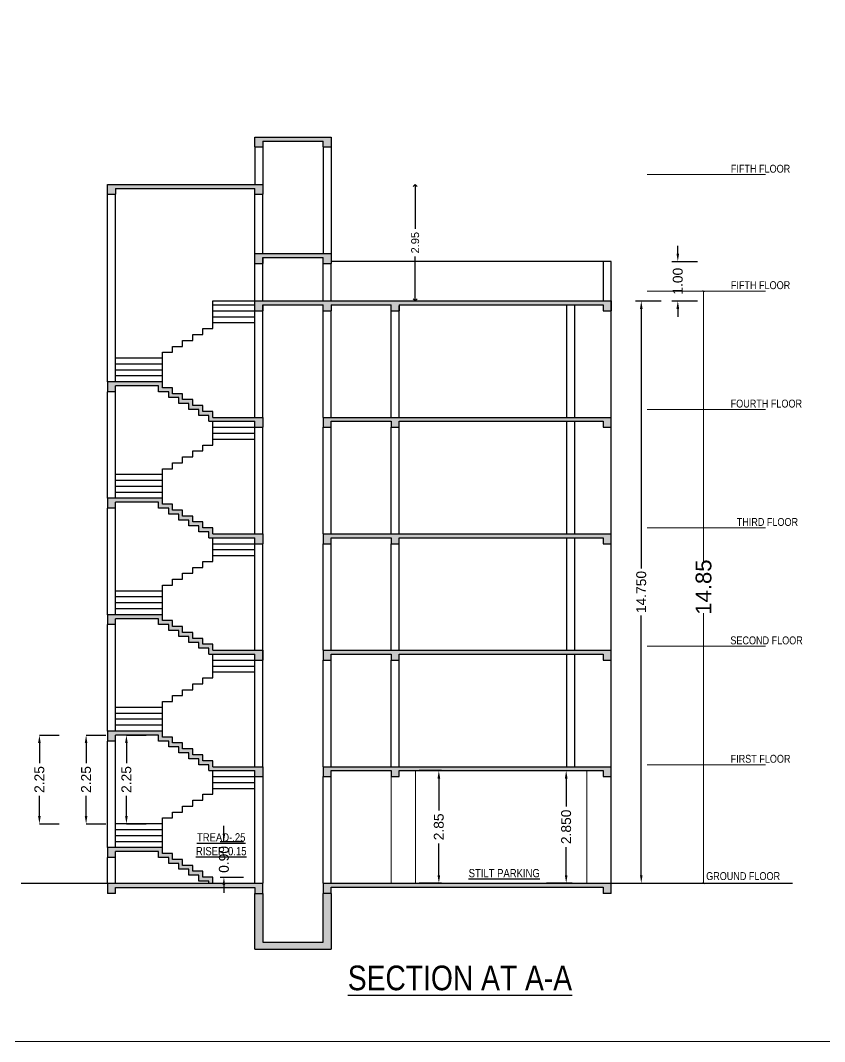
# Model space of a CAD drawing. Header units: metres. Extents: x 0 to 63445, y 32361 to 32804.
# Drawn here: x 63404.66 to 63425.02, y 32713.74 to 32739.61 of the extents above; entities that cross this region are included whole.
import ezdxf

# ---------------------------------------------------------------- set-up
doc = ezdxf.new("R2010")
doc.units = ezdxf.units.M
doc.header["$MEASUREMENT"] = 0
doc.header["$PDMODE"] = 34
doc.header["$PDSIZE"] = -10
for name, pattern in [('ACAD_ISO03W100', [30, 12, -18]), ('CONTINULUS', [0]), ('DASHED', [0.75, 0.5, -0.25])]:
    doc.linetypes.add(name, pattern=pattern)
doc.layers.get('0').update_dxf_attribs({"lineweight": 25})
doc.layers.add('ar-text', color=33, linetype='Continuous')
for name, color, linetype, lineweight in [('BLK_1_PARAPET_HT', 7, 'Continuous', 0), ('BLK_1_STAIR_HEADROOM', 7, 'Continuous', 0), ('BLK_2_FLR_0_REGULAR_ROOM_1', 1, 'DASHED', 9), ('BLK_2_FLR_0_STILT', 7, 'Continuous', 0), ('BLK_2_PARAPET_HT', 7, 'Continuous', 0), ('BLK_2_STAIR_HEADROOM', 7, 'Continuous', 0), ('BLK_3_STAIR_HEADROOM', 7, 'Continuous', 0), ('elev', 252, 'Continuous', 20), ('ELEVATION', 142, 'Continuous', 9), ('s-thin', 2, 'Continuous', 13), ('wall', 7, 'Continuous', 30)]:
    doc.layers.add(name, color=color, linetype=linetype, lineweight=lineweight)
doc.layers.add('BLK_2_HT_OF_BLDG', color=5, linetype='Continuous', plot=False)
doc.layers.add('BLK_2_MUMTY_HT', color=7, linetype='Continuous', plot=False)
doc.styles.add('ananya', font='')
doc.styles.add('Arial', font='arial.ttf', dxfattribs={"height": 0.2})
doc.styles.add('PreDCRFont', font='arial.ttf', dxfattribs={"height": 0.25})
doc.styles.get("Standard").update_dxf_attribs({"font": 'arial.ttf', "height": 0.4})
doc.styles.add('style2', font='arial.ttf', dxfattribs={"height": 0.25})
doc.styles.add('TNR', font='times.ttf', dxfattribs={"height": 0.5})
doc.styles.get('ananya').set_extended_font_data('Arial Narrow')
doc.dimstyles.new('ARCHANA', dxfattribs={"dimscale": 0, "dimtxt": 0.5, "dimasz": 0.5, "dimexe": 0, "dimexo": 0, "dimgap": 0, "dimtad": 0, "dimzin": 0, "dimdsep": 46, "dimtxsty": 'TNR', "dimblk": 'ARCHTICK', "dimcen": 0.09, "dimclrd": 36, "dimclre": 36, "dimclrt": 7, "dimadec": 0, "dimazin": 0, "dimtfac": 1, "dimtofl": 0, "dimtmove": 0, "dimatfit": 3, "dimldrblk": 'ARCHTICK', "dimfxl": 1, "dimfrac": 2, "dimtolj": 1, "dimtzin": 0, "dimlwd": -1, "dimlwe": -1, "dimarcsym": 0})
doc.dimstyles.new('Copy of Standard2', dxfattribs={"dimtxt": 0.25, "dimasz": 0.2, "dimexe": 0.5, "dimexo": 0.3, "dimgap": 0.09, "dimtad": 0, "dimtoh": 1, "dimzin": 0, "dimdsep": 46, "dimtxsty": 'PreDCRFont', "dimcen": 0.025, "dimdle": 0.1, "dimadec": 0, "dimazin": 0, "dimtfac": 1, "dimtofl": 0, "dimtmove": 2, "dimatfit": 3, "dimfxl": 0.18, "dimtolj": 1, "dimtzin": 0, "dimarcsym": 0})
doc.dimstyles.new('INT DIM', dxfattribs={"dimtxt": 0.3, "dimasz": 0.1, "dimexe": 0.18, "dimexo": 0.0625, "dimgap": 0.09, "dimtad": 0, "dimzin": 0, "dimdsep": 46, "dimtxsty": 'style2', "dimblk": 'OPEN90', "dimcen": 0.09, "dimse1": 1, "dimse2": 1, "dimclrd": 250, "dimclrt": 256, "dimadec": 0, "dimazin": 0, "dimtfac": 1, "dimtofl": 0, "dimtmove": 0, "dimatfit": 3, "dimfxl": 0.18, "dimtolj": 1, "dimtzin": 0, "dimlwd": -1, "dimarcsym": 0})

# ---------------------------------------------------------------- blocks, each defined once
blk = doc.blocks.new('_ArchTick')
at = {"color": 0, "linetype": 'ByBlock', "const_width": 0.15}
blk.add_lwpolyline([(-0.5, -0.5), (0.5, 0.5)], dxfattribs=at)
blk = doc.blocks.new('*D316')
at = {"layer": 'Defpoints', "color": 0, "linetype": 'ACAD_ISO03W100', "ltscale": 0.25, "transparency": 16777216}
for p in [(63357.478, 32606.431), (63356.304, 32591.431), (63356.697, 32591.431)]:
    blk.add_point(p, dxfattribs=at)
at = {"layer": 's-thin', "color": 36, "ltscale": 0.25, "transparency": 16777216}
for p, q in [((63356.697, 32606.431), (63356.697, 32599.589)), ((63356.697, 32591.431), (63356.697, 32598.274))]:
    blk.add_line(p, q, dxfattribs=at)
at = {"layer": 's-thin', "color": 36, "linetype": 'ACAD_ISO03W100', "ltscale": 0.25, "transparency": 16777216, "xscale": 0.05, "yscale": 0.05, "zscale": 0.05}
for p, rotation in [((63356.697, 32606.431), 90), ((63356.697, 32591.431), 270)]:
    blk.add_blockref('_ArchTick', p, dxfattribs=dict(at, rotation=rotation))
at = {"layer": 's-thin', "color": 7, "linetype": 'ACAD_ISO03W100', "ltscale": 0.25, "transparency": 16777216, "insert": (63356.697, 32598.931), "char_height": 0.4, "attachment_point": 5, "rotation": 90}
blk.add_mtext('\\A1;14.85', dxfattribs=at)
blk = doc.blocks.new('*D324')
at = {"layer": 'BLK_2_FLR_0_STILT', "color": 0, "linetype": 'CONTINULUS', "lineweight": -2, "ltscale": 0.05, "transparency": 16777216}
for p, q in [((63418.331, 32720.603), (63418.981, 32720.603)), ((63418.481, 32720.403), (63418.481, 32719.691)), ((63418.481, 32717.953), (63418.481, 32718.664)), ((63418.631, 32717.753), (63417.981, 32717.753))]:
    blk.add_line(p, q, dxfattribs=at)
at = {"layer": 'BLK_2_FLR_0_STILT', "color": 0, "linetype": 'CONTINULUS', "ltscale": 0.05, "transparency": 16777216}
for points in [[(63418.448, 32720.403), (63418.515, 32720.403), (63418.481, 32720.603)], [(63418.448, 32717.953), (63418.515, 32717.953), (63418.481, 32717.753)]]:
    blk.add_solid(points, dxfattribs=at)
at = {"layer": 'Defpoints', "color": 0, "linetype": 'CONTINULUS', "ltscale": 0.05, "transparency": 16777216}
for p in [(63417.656, 32720.603), (63418.481, 32720.603), (63419.22, 32717.753)]:
    blk.add_point(p, dxfattribs=at)
at = {"layer": 'BLK_2_FLR_0_STILT', "color": 0, "linetype": 'CONTINULUS', "ltscale": 0.05, "transparency": 16777216, "insert": (63418.481, 32719.178), "char_height": 0.25, "attachment_point": 5, "rotation": 90, "style": 'PreDCRFont'}
blk.add_mtext('\\A1;2.850', dxfattribs=at)
blk = doc.blocks.new('*D327')
at = {"layer": 'BLK_2_HT_OF_BLDG', "color": 0, "linetype": 'CONTINULUS', "lineweight": -2, "ltscale": 0.05, "transparency": 16777216}
for p, q in [((63420.232, 32732.503), (63420.882, 32732.503)), ((63420.382, 32732.303), (63420.382, 32725.724)), ((63420.382, 32717.953), (63420.382, 32724.531)), ((63420.232, 32717.753), (63420.882, 32717.753))]:
    blk.add_line(p, q, dxfattribs=at)
at = {"layer": 'BLK_2_HT_OF_BLDG', "color": 0, "linetype": 'CONTINULUS', "ltscale": 0.05, "transparency": 16777216}
for points in [[(63420.349, 32732.303), (63420.416, 32732.303), (63420.382, 32732.503)], [(63420.349, 32717.953), (63420.416, 32717.953), (63420.382, 32717.753)]]:
    blk.add_solid(points, dxfattribs=at)
at = {"layer": 'Defpoints', "color": 0, "linetype": 'CONTINULUS', "ltscale": 0.05, "transparency": 16777216}
for p in [(63419.616, 32732.503), (63420.382, 32732.503), (63419.616, 32717.753)]:
    blk.add_point(p, dxfattribs=at)
at = {"layer": 'BLK_2_HT_OF_BLDG', "color": 0, "linetype": 'CONTINULUS', "ltscale": 0.05, "transparency": 16777216, "insert": (63420.382, 32725.128), "char_height": 0.25, "attachment_point": 5, "rotation": 90, "style": 'PreDCRFont'}
blk.add_mtext('\\A1;14.750', dxfattribs=at)
blk = doc.blocks.new('*D469')
at = {"layer": 'BLK_1_STAIR_HEADROOM', "color": 0, "linetype": 'Continuous', "lineweight": -2, "transparency": 16777216}
for p, q in [((63407.347, 32721.503), (63407.847, 32721.503)), ((63407.347, 32721.303), (63407.347, 32720.795)), ((63407.347, 32719.453), (63407.347, 32719.96)), ((63407.347, 32719.253), (63407.847, 32719.253))]:
    blk.add_line(p, q, dxfattribs=at)
at = {"layer": 'BLK_1_STAIR_HEADROOM', "color": 0, "linetype": 'Continuous', "transparency": 16777216}
for points in [[(63407.313, 32721.303), (63407.38, 32721.303), (63407.347, 32721.503)], [(63407.313, 32719.453), (63407.38, 32719.453), (63407.347, 32719.253)]]:
    blk.add_solid(points, dxfattribs=at)
at = {"layer": 'Defpoints', "color": 0, "linetype": 'Continuous', "transparency": 16777216}
for p in [(63407.262, 32721.503), (63407.347, 32721.503), (63407.087, 32719.253)]:
    blk.add_point(p, dxfattribs=at)
at = {"layer": 'BLK_1_STAIR_HEADROOM', "color": 0, "linetype": 'Continuous', "transparency": 16777216, "insert": (63407.347, 32720.378), "char_height": 0.25, "attachment_point": 5, "rotation": 90, "style": 'PreDCRFont'}
blk.add_mtext('\\A1;2.25', dxfattribs=at)
blk = doc.blocks.new('*D470')
at = {"layer": 'BLK_1_PARAPET_HT', "color": 0, "linetype": 'Continuous', "lineweight": -2, "transparency": 16777216}
for p, q in [((63409.815, 32719.003), (63409.815, 32719.203)), ((63409.72, 32718.803), (63410.315, 32718.803)), ((63409.72, 32717.903), (63410.315, 32717.903)), ((63409.815, 32717.703), (63409.815, 32717.503))]:
    blk.add_line(p, q, dxfattribs=at)
at = {"layer": 'BLK_1_PARAPET_HT', "color": 0, "linetype": 'Continuous', "transparency": 16777216}
for points in [[(63409.782, 32719.003), (63409.848, 32719.003), (63409.815, 32718.803)], [(63409.782, 32717.703), (63409.848, 32717.703), (63409.815, 32717.903)]]:
    blk.add_solid(points, dxfattribs=at)
at = {"layer": 'Defpoints', "color": 0, "linetype": 'Continuous', "transparency": 16777216}
for p in [(63409.42, 32718.803), (63409.815, 32718.803), (63409.42, 32717.903)]:
    blk.add_point(p, dxfattribs=at)
at = {"layer": 'BLK_1_PARAPET_HT', "color": 0, "linetype": 'Continuous', "transparency": 16777216, "insert": (63409.815, 32718.353), "char_height": 0.25, "attachment_point": 5, "rotation": 90, "style": 'PreDCRFont'}
blk.add_mtext('\\A1;0.90', dxfattribs=at)
blk = doc.blocks.new('*D471')
at = {"layer": 'BLK_2_STAIR_HEADROOM', "color": 0, "linetype": 'Continuous', "lineweight": -2, "transparency": 16777216}
for p, q in [((63406.326, 32721.503), (63406.826, 32721.503)), ((63406.326, 32721.303), (63406.326, 32720.795)), ((63406.326, 32719.453), (63406.326, 32719.96)), ((63406.326, 32719.253), (63406.826, 32719.253))]:
    blk.add_line(p, q, dxfattribs=at)
at = {"layer": 'BLK_2_STAIR_HEADROOM', "color": 0, "linetype": 'Continuous', "transparency": 16777216}
for points in [[(63406.292, 32721.303), (63406.359, 32721.303), (63406.326, 32721.503)], [(63406.292, 32719.453), (63406.359, 32719.453), (63406.326, 32719.253)]]:
    blk.add_solid(points, dxfattribs=at)
at = {"layer": 'Defpoints', "color": 0, "linetype": 'Continuous', "transparency": 16777216}
for p in [(63406.241, 32721.503), (63406.326, 32721.503), (63406.066, 32719.253)]:
    blk.add_point(p, dxfattribs=at)
at = {"layer": 'BLK_2_STAIR_HEADROOM', "color": 0, "linetype": 'Continuous', "transparency": 16777216, "insert": (63406.326, 32720.378), "char_height": 0.25, "attachment_point": 5, "rotation": 90, "style": 'PreDCRFont'}
blk.add_mtext('\\A1;2.25', dxfattribs=at)
blk = doc.blocks.new('*D472')
at = {"layer": 'BLK_3_STAIR_HEADROOM', "color": 0, "linetype": 'Continuous', "lineweight": -2, "transparency": 16777216}
for p, q in [((63405.144, 32721.503), (63405.644, 32721.503)), ((63405.144, 32721.303), (63405.144, 32720.795)), ((63405.144, 32719.453), (63405.144, 32719.96)), ((63405.144, 32719.253), (63405.644, 32719.253))]:
    blk.add_line(p, q, dxfattribs=at)
at = {"layer": 'BLK_3_STAIR_HEADROOM', "color": 0, "linetype": 'Continuous', "transparency": 16777216}
for points in [[(63405.11, 32721.303), (63405.177, 32721.303), (63405.144, 32721.503)], [(63405.11, 32719.453), (63405.177, 32719.453), (63405.144, 32719.253)]]:
    blk.add_solid(points, dxfattribs=at)
at = {"layer": 'Defpoints', "color": 0, "linetype": 'Continuous', "transparency": 16777216}
for p in [(63405.059, 32721.503), (63405.144, 32721.503), (63404.884, 32719.253)]:
    blk.add_point(p, dxfattribs=at)
at = {"layer": 'BLK_3_STAIR_HEADROOM', "color": 0, "linetype": 'Continuous', "transparency": 16777216, "insert": (63405.144, 32720.378), "char_height": 0.25, "attachment_point": 5, "rotation": 90, "style": 'PreDCRFont'}
blk.add_mtext('\\A1;2.25', dxfattribs=at)
blk = doc.blocks.new('*D475')
at = {"layer": 'BLK_2_FLR_0_REGULAR_ROOM_1', "color": 0, "linetype": 'Continuous', "lineweight": -2, "transparency": 16777216}
for p, q in [((63415.321, 32720.603), (63414.757, 32720.603)), ((63415.257, 32720.403), (63415.257, 32719.595)), ((63415.257, 32717.953), (63415.257, 32718.76)), ((63415.321, 32717.753), (63414.757, 32717.753))]:
    blk.add_line(p, q, dxfattribs=at)
at = {"layer": 'BLK_2_FLR_0_REGULAR_ROOM_1', "color": 0, "linetype": 'Continuous', "transparency": 16777216}
for points in [[(63415.224, 32720.403), (63415.291, 32720.403), (63415.257, 32720.603)], [(63415.224, 32717.953), (63415.291, 32717.953), (63415.257, 32717.753)]]:
    blk.add_solid(points, dxfattribs=at)
at = {"layer": 'Defpoints', "color": 0, "linetype": 'Continuous', "transparency": 16777216}
for p in [(63415.257, 32720.603), (63415.621, 32720.603), (63415.621, 32717.753)]:
    blk.add_point(p, dxfattribs=at)
at = {"layer": 'BLK_2_FLR_0_REGULAR_ROOM_1', "color": 0, "linetype": 'Continuous', "transparency": 16777216, "insert": (63415.257, 32719.178), "char_height": 0.25, "attachment_point": 5, "rotation": 90, "style": 'PreDCRFont'}
blk.add_mtext('\\A1;2.85', dxfattribs=at)
blk = doc.blocks.new('*D476')
at = {"layer": 'BLK_2_PARAPET_HT', "color": 0, "linetype": 'Continuous', "lineweight": -2, "transparency": 16777216}
for p, q in [((63421.307, 32733.703), (63421.307, 32733.903)), ((63421.157, 32733.503), (63421.807, 32733.503)), ((63421.157, 32732.503), (63421.807, 32732.503)), ((63421.307, 32732.303), (63421.307, 32732.103))]:
    blk.add_line(p, q, dxfattribs=at)
at = {"layer": 'BLK_2_PARAPET_HT', "color": 0, "linetype": 'Continuous', "transparency": 16777216}
for points in [[(63421.274, 32733.703), (63421.341, 32733.703), (63421.307, 32733.503)], [(63421.274, 32732.303), (63421.341, 32732.303), (63421.307, 32732.503)]]:
    blk.add_solid(points, dxfattribs=at)
at = {"layer": 'Defpoints', "color": 0, "linetype": 'Continuous', "transparency": 16777216}
for p in [(63419.616, 32733.503), (63421.307, 32733.503), (63419.616, 32732.503)]:
    blk.add_point(p, dxfattribs=at)
at = {"layer": 'BLK_2_PARAPET_HT', "color": 0, "linetype": 'Continuous', "transparency": 16777216, "insert": (63421.307, 32733.003), "char_height": 0.25, "attachment_point": 5, "rotation": 90, "style": 'PreDCRFont'}
blk.add_mtext('\\A1;1.00', dxfattribs=at)
blk = doc.blocks.new('_Open90')
at = {"color": 0, "linetype": 'ByBlock', "lineweight": -2}
for p, q in [((0, 0), (-1, 0)), ((-0.5, 0.5), (0, 0)), ((0, 0), (-0.5, -0.5))]:
    blk.add_line(p, q, dxfattribs=at)
blk = doc.blocks.new('*D482')
at = {"layer": 'BLK_2_MUMTY_HT', "color": 250, "ltscale": 0.05, "transparency": 16777216}
for p, q in [((63414.658, 32735.355), (63414.658, 32734.331)), ((63414.658, 32732.603), (63414.658, 32733.627))]:
    blk.add_line(p, q, dxfattribs=at)
at = {"layer": 'Defpoints', "color": 0, "linetype": 'CONTINULUS', "ltscale": 0.05, "transparency": 16777216}
for p in [(63410.199, 32735.455), (63414.658, 32735.455), (63411.973, 32732.503)]:
    blk.add_point(p, dxfattribs=at)
at = {"layer": 'BLK_2_MUMTY_HT', "color": 250, "linetype": 'CONTINULUS', "ltscale": 0.05, "transparency": 16777216, "xscale": 0.1, "yscale": 0.1, "zscale": 0.1}
for p, rotation in [((63414.658, 32735.455), 90), ((63414.658, 32732.503), 270)]:
    blk.add_blockref('_Open90', p, dxfattribs=dict(at, rotation=rotation))
at = {"layer": 'BLK_2_MUMTY_HT', "linetype": 'CONTINULUS', "ltscale": 0.05, "transparency": 16777216, "insert": (63414.658, 32733.979), "char_height": 0.2, "attachment_point": 5, "rotation": 90, "style": 'Arial', "bg_fill": 3, "box_fill_scale": 1.25, "bg_fill_color": 256, "bg_fill_true_color": 13158600, "bg_fill_transparency": 0}
blk.add_mtext('\\A1;2.95', dxfattribs=at)
blk = doc.blocks.new('A$C0AE4159B')
at = {"layer": 'elev', "ltscale": 0.5}
h = blk.add_hatch(color=256, dxfattribs=at)
h.dxf.hatch_style = 1
h.paths.add_polyline_path([(-31.221, -6.193), (-31.424, -6.193), (-31.424, -7.429), (-32.948, -7.429), (-32.948, -6.193), (-33.152, -6.193), (-33.152, -7.601), (-31.221, -7.601)])
h.paths.add_polyline_path([(-31.221, -3.079), (-29.697, -3.079), (-29.697, -3.229), (-29.494, -3.229), (-29.494, -3.079), (-24.337, -3.079), (-24.337, -3.229), (-24.134, -3.229), (-24.134, -3.079), (-24.134, -2.979), (-31.424, -2.979), (-31.424, -3.229), (-31.221, -3.229)])
h.paths.add_polyline_path([(-32.948, -2.979), (-34.218, -2.979), (-34.218, -2.829), (-34.472, -2.829), (-34.472, -2.679), (-34.726, -2.679), (-34.726, -2.529), (-34.98, -2.529), (-34.98, -2.379), (-35.234, -2.379), (-35.234, -2.229), (-35.488, -2.229), (-35.488, -2.079), (-36.885, -2.079), (-36.885, -2.329), (-36.682, -2.329), (-36.682, -2.179), (-35.588, -2.179), (-35.588, -2.329), (-35.488, -2.329), (-35.334, -2.329), (-35.334, -2.479), (-35.08, -2.479), (-35.08, -2.629), (-34.826, -2.629), (-34.826, -2.779), (-34.572, -2.779), (-34.572, -2.929), (-34.318, -2.929), (-34.318, -3.079), (-33.152, -3.079), (-33.152, -3.229), (-32.948, -3.229)])
h.paths.add_polyline_path([(-36.682, -5.129), (-35.588, -5.129), (-35.588, -5.279), (-35.488, -5.279), (-35.334, -5.279), (-35.334, -5.429), (-35.08, -5.429), (-35.08, -5.579), (-34.826, -5.579), (-34.826, -5.729), (-34.572, -5.729), (-34.572, -5.879), (-34.318, -5.879), (-34.318, -5.929), (-34.218, -5.929), (-34.218, -5.779), (-34.472, -5.779), (-34.472, -5.629), (-34.726, -5.629), (-34.726, -5.479), (-34.98, -5.479), (-34.98, -5.329), (-35.234, -5.329), (-35.234, -5.179), (-35.488, -5.179), (-35.488, -5.029), (-36.885, -5.029), (-36.885, -5.279), (-36.682, -5.279)])
h.paths.add_polyline_path([(-36.682, 0.771), (-35.588, 0.771), (-35.588, 0.621), (-35.488, 0.621), (-35.334, 0.621), (-35.334, 0.471), (-35.08, 0.471), (-35.08, 0.321), (-34.826, 0.321), (-34.826, 0.171), (-34.572, 0.171), (-34.572, 0.021), (-34.318, 0.021), (-34.318, -0.129), (-33.152, -0.129), (-33.152, -0.279), (-32.948, -0.279), (-32.948, -0.029), (-34.218, -0.029), (-34.218, 0.121), (-34.472, 0.121), (-34.472, 0.271), (-34.726, 0.271), (-34.726, 0.421), (-34.98, 0.421), (-34.98, 0.571), (-35.234, 0.571), (-35.234, 0.721), (-35.488, 0.721), (-35.488, 0.871), (-36.885, 0.871), (-36.885, 0.621), (-36.682, 0.621)])
h.paths.add_polyline_path([(-29.494, -0.129), (-24.337, -0.129), (-24.337, -0.279), (-24.134, -0.279), (-24.134, -0.129), (-24.134, -0.029), (-31.424, -0.029), (-31.424, -0.279), (-31.221, -0.279), (-31.221, -0.129), (-29.697, -0.129), (-29.697, -0.279), (-29.494, -0.279)])
h.paths.add_polyline_path([(-24.134, 2.921), (-31.424, 2.921), (-31.424, 2.671), (-31.221, 2.671), (-31.221, 2.821), (-29.697, 2.821), (-29.697, 2.671), (-29.494, 2.671), (-29.494, 2.821), (-24.337, 2.821), (-24.337, 2.671), (-24.134, 2.671), (-24.134, 2.821)])
h.paths.add_polyline_path([(-29.494, 5.771), (-24.337, 5.771), (-24.337, 5.621), (-24.134, 5.621), (-24.134, 5.771), (-24.134, 5.871), (-31.424, 5.871), (-31.424, 5.621), (-31.221, 5.621), (-31.221, 5.771), (-29.697, 5.771), (-29.697, 5.621), (-29.494, 5.621)])
h.paths.add_polyline_path([(-32.948, 2.921), (-34.218, 2.921), (-34.218, 3.071), (-34.472, 3.071), (-34.472, 3.221), (-34.726, 3.221), (-34.726, 3.371), (-34.98, 3.371), (-34.98, 3.521), (-35.234, 3.521), (-35.234, 3.671), (-35.488, 3.671), (-35.488, 3.821), (-36.885, 3.821), (-36.885, 3.571), (-36.682, 3.571), (-36.682, 3.721), (-35.588, 3.721), (-35.588, 3.571), (-35.488, 3.571), (-35.334, 3.571), (-35.334, 3.421), (-35.08, 3.421), (-35.08, 3.271), (-34.826, 3.271), (-34.826, 3.121), (-34.572, 3.121), (-34.572, 2.971), (-34.318, 2.971), (-34.318, 2.821), (-33.152, 2.821), (-33.152, 2.671), (-32.948, 2.671)])
h.paths.add_polyline_path([(-32.948, 5.871), (-34.218, 5.871), (-34.218, 6.021), (-34.472, 6.021), (-34.472, 6.171), (-34.726, 6.171), (-34.726, 6.321), (-34.98, 6.321), (-34.98, 6.471), (-35.234, 6.471), (-35.234, 6.621), (-35.488, 6.621), (-35.488, 6.771), (-36.885, 6.771), (-36.885, 6.521), (-36.682, 6.521), (-36.682, 6.671), (-35.588, 6.671), (-35.588, 6.521), (-35.488, 6.521), (-35.334, 6.521), (-35.334, 6.371), (-35.08, 6.371), (-35.08, 6.221), (-34.826, 6.221), (-34.826, 6.071), (-34.572, 6.071), (-34.572, 5.921), (-34.318, 5.921), (-34.318, 5.771), (-33.152, 5.771), (-33.152, 5.621), (-32.948, 5.621)])
h.paths.add_polyline_path([(-32.948, 9.921), (-31.424, 9.921), (-31.424, 9.771), (-31.221, 9.771), (-31.221, 10.021), (-33.152, 10.021), (-33.152, 9.771), (-32.948, 9.771)])
h.paths.add_polyline_path([(-32.948, 8.721), (-31.424, 8.721), (-31.424, 8.571), (-31.221, 8.571), (-31.221, 8.721), (-29.697, 8.721), (-29.697, 8.571), (-29.494, 8.571), (-29.494, 8.721), (-24.337, 8.721), (-24.337, 8.571), (-24.134, 8.571), (-24.134, 8.821), (-33.152, 8.821), (-33.152, 8.571), (-32.948, 8.571)])
h.paths.add_polyline_path([(-32.948, 11.773), (-36.885, 11.773), (-36.885, 11.523), (-36.682, 11.523), (-36.682, 11.673), (-33.152, 11.673), (-33.152, 11.523), (-32.948, 11.523)])
h.paths.add_polyline_path([(-31.221, 12.973), (-33.152, 12.973), (-33.152, 12.723), (-32.948, 12.723), (-32.948, 12.873), (-31.424, 12.873), (-31.424, 12.723), (-31.221, 12.723)])
h.paths.add_polyline_path([(-32.948, -5.929), (-36.885, -5.929), (-36.885, -6.193), (-36.682, -6.193), (-36.682, -6.043), (-33.152, -6.043), (-33.152, -6.193), (-32.948, -6.193)])
h.paths.add_polyline_path([(-24.134, -5.929), (-31.424, -5.929), (-31.424, -6.193), (-31.221, -6.193), (-31.221, -6.029), (-24.337, -6.029), (-24.337, -6.193), (-24.134, -6.193)])
for p, q in [((-29.087, -3.079), (-29.087, -5.929)), ((-24.744, -5.929), (-24.744, -3.079)), ((-29.697, -5.929), (-29.697, -3.229))]:
    blk.add_line(p, q, dxfattribs=at)
at = {"layer": 's-thin', "linetype": 'ACAD_ISO03W100', "ltscale": 0.25}
for p, q in [((-23.221, 12.021), (-19.539, 12.021)), ((-23.221, 9.071), (-19.539, 9.071)), ((-23.221, 6.071), (-19.539, 6.071)), ((-23.221, 3.071), (-19.539, 3.071)), ((-23.221, 0.071), (-19.539, 0.071)), ((-23.221, -2.929), (-19.539, -2.929))]:
    blk.add_line(p, q, dxfattribs=at)
at = {"layer": 'wall', "ltscale": 0.5}
for p, q in [((-33.152, 12.973), (-31.221, 12.973)), ((-33.152, 12.723), (-33.152, 12.973)), ((-31.221, 12.973), (-31.221, 12.723)), ((-33.152, 12.723), (-32.948, 12.723)), ((-33.152, 12.723), (-33.152, 11.773)), ((-32.948, 12.873), (-31.424, 12.873)), ((-32.948, 12.873), (-32.948, 12.723)), ((-32.948, 12.723), (-32.948, 11.773)), ((-31.424, 12.723), (-31.424, 12.873)), ((-31.424, 12.723), (-31.221, 12.723)), ((-31.424, 12.723), (-31.424, 10.021)), ((-31.221, 12.723), (-31.221, 10.021)), ((-36.885, 11.773), (-32.948, 11.773)), ((-36.885, 11.523), (-36.885, 11.773)), ((-36.682, 11.673), (-33.152, 11.673)), ((-36.682, 11.673), (-36.682, 11.523)), ((-33.152, 11.523), (-33.152, 11.673)), ((-32.948, 11.773), (-32.948, 11.523)), ((-36.885, 6.771), (-36.885, 11.523)), ((-36.885, 11.523), (-36.682, 11.523)), ((-36.682, 6.771), (-36.682, 11.523)), ((-33.152, 11.523), (-32.948, 11.523)), ((-33.152, 10.021), (-33.152, 11.523)), ((-32.948, 10.021), (-32.948, 11.523)), ((-33.152, 10.021), (-31.221, 10.021)), ((-33.152, 9.771), (-33.152, 10.021)), ((-32.948, 8.821), (-32.948, 9.921)), ((-32.948, 9.921), (-31.424, 9.921)), ((-32.948, 9.921), (-32.948, 9.771)), ((-31.424, 8.821), (-31.424, 9.921)), ((-31.221, 10.021), (-31.221, 9.771)), ((-33.152, 5.871), (-33.152, 9.771)), ((-33.152, 9.771), (-32.948, 9.771)), ((-31.424, 9.771), (-31.221, 9.771)), ((-24.334, 9.821), (-31.221, 9.821)), ((-31.221, 8.821), (-31.221, 9.771)), ((-24.134, 9.821), (-24.334, 9.821)), ((-24.334, 9.821), (-24.334, 8.821)), ((-24.134, 8.821), (-24.134, 9.821)), ((-34.218, 8.821), (-24.134, 8.821)), ((-34.218, 8.721), (-34.218, 8.821)), ((-24.134, -5.929), (-24.134, 8.821)), ((-24.134, 8.821), (-24.134, 8.571)), ((-34.218, 8.721), (-33.152, 8.721)), ((-34.218, 8.721), (-33.152, 8.721)), ((-34.218, 8.721), (-33.152, 8.721)), ((-34.218, 8.271), (-34.218, 8.721)), ((-34.218, 8.571), (-33.152, 8.571)), ((-34.218, 8.571), (-33.152, 8.571)), ((-33.152, 8.571), (-33.152, 8.721)), ((-33.152, 5.871), (-33.152, 8.571)), ((-33.152, 5.871), (-33.152, 8.571)), ((-33.152, 5.871), (-33.152, 8.571)), ((-33.152, 8.571), (-32.948, 8.571)), ((-32.948, 5.871), (-32.948, 8.721)), ((-32.948, 8.721), (-31.424, 8.721)), ((-32.948, 8.721), (-32.948, 8.571)), ((-32.948, 5.871), (-32.948, 8.571)), ((-31.424, 5.871), (-31.424, 8.721)), ((-31.424, 8.571), (-31.221, 8.571)), ((-31.221, 8.721), (-31.221, 8.571)), ((-31.221, 8.721), (-29.697, 8.721)), ((-31.221, 5.871), (-31.221, 8.571)), ((-29.697, 5.871), (-29.697, 8.721)), ((-29.697, 8.571), (-29.494, 8.571)), ((-29.494, 8.721), (-24.337, 8.721)), ((-29.494, 8.721), (-29.494, 8.571)), ((-29.494, 5.871), (-29.494, 8.696)), ((-25.252, 5.871), (-25.252, 8.721)), ((-25.049, 5.871), (-25.049, 8.721)), ((-24.337, 8.721), (-24.337, 8.571)), ((-24.337, 8.571), (-24.134, 8.571)), ((-34.218, 8.421), (-33.152, 8.421)), ((-34.472, 7.971), (-34.472, 8.121)), ((-34.472, 8.121), (-34.218, 8.121)), ((-34.218, 8.121), (-34.218, 8.271)), ((-34.218, 8.271), (-33.152, 8.271)), ((-34.98, 7.671), (-34.98, 7.821)), ((-34.98, 7.821), (-34.726, 7.821)), ((-34.726, 7.821), (-34.726, 7.971)), ((-34.726, 7.971), (-34.472, 7.971)), ((-35.488, 7.371), (-35.488, 7.521)), ((-35.488, 7.521), (-35.234, 7.521)), ((-35.234, 7.521), (-35.234, 7.671)), ((-35.234, 7.671), (-34.98, 7.671)), ((-35.488, 7.371), (-36.682, 7.371)), ((-35.488, 6.771), (-35.488, 7.371)), ((-35.488, 7.221), (-36.682, 7.221)), ((-35.488, 7.071), (-36.682, 7.071)), ((-35.488, 6.771), (-36.885, 6.771)), ((-36.885, 6.771), (-36.885, 6.521)), ((-35.488, 6.921), (-36.682, 6.921)), ((-35.488, 6.621), (-35.488, 6.771)), ((-36.885, 3.821), (-36.885, 6.521)), ((-36.885, 5.871), (-36.885, 6.521)), ((-36.682, 6.521), (-36.885, 6.521)), ((-36.682, 3.821), (-36.682, 6.671)), ((-35.588, 6.671), (-36.682, 6.671)), ((-36.682, 6.521), (-36.682, 6.671)), ((-36.682, 5.871), (-36.682, 6.521)), ((-35.588, 6.521), (-35.588, 6.671)), ((-35.334, 6.521), (-35.588, 6.521)), ((-35.488, 6.521), (-35.588, 6.521)), ((-35.234, 6.621), (-35.488, 6.621)), ((-35.334, 6.371), (-35.334, 6.521)), ((-35.234, 6.471), (-35.234, 6.621)), ((-34.98, 6.471), (-35.234, 6.471)), ((-34.98, 6.321), (-34.98, 6.471)), ((-35.08, 6.371), (-35.334, 6.371)), ((-35.08, 6.221), (-35.08, 6.371)), ((-34.826, 6.221), (-35.08, 6.221)), ((-34.726, 6.321), (-34.98, 6.321)), ((-34.826, 6.071), (-34.826, 6.221)), ((-34.726, 6.171), (-34.726, 6.321)), ((-34.572, 6.071), (-34.826, 6.071)), ((-34.472, 6.171), (-34.726, 6.171)), ((-34.572, 5.921), (-34.572, 6.071)), ((-34.472, 6.021), (-34.472, 6.171)), ((-34.218, 6.021), (-34.472, 6.021)), ((-34.218, 5.871), (-34.218, 6.021)), ((-34.318, 5.921), (-34.572, 5.921)), ((-34.318, 5.771), (-34.318, 5.921)), ((-34.318, 5.771), (-33.152, 5.771)), ((-34.218, 5.871), (-32.948, 5.871)), ((-34.218, 5.871), (-32.948, 5.871)), ((-34.218, 5.871), (-32.948, 5.871)), ((-34.218, 5.871), (-32.948, 5.871)), ((-34.218, 5.771), (-33.152, 5.771)), ((-34.218, 5.771), (-33.152, 5.771)), ((-34.218, 5.321), (-34.218, 5.771)), ((-34.218, 5.771), (-33.152, 5.771)), ((-34.218, 5.771), (-33.152, 5.771)), ((-34.218, 5.771), (-33.152, 5.771)), ((-34.218, 5.771), (-33.152, 5.771)), ((-34.218, 5.771), (-33.152, 5.771)), ((-33.152, 5.621), (-33.152, 5.771)), ((-33.152, 5.621), (-33.152, 5.771)), ((-33.152, 5.621), (-33.152, 5.771)), ((-33.152, 5.621), (-33.152, 5.771)), ((-32.948, 5.871), (-32.948, 5.621)), ((-32.948, 5.871), (-32.948, 5.621)), ((-32.948, 5.871), (-32.948, 5.621)), ((-32.948, 5.871), (-32.948, 5.621)), ((-31.424, 5.871), (-24.134, 5.871)), ((-31.424, 5.871), (-31.424, 5.621)), ((-31.221, 5.771), (-29.697, 5.771)), ((-31.221, 5.621), (-31.221, 5.771)), ((-29.697, 5.771), (-29.697, 5.621)), ((-29.494, 5.771), (-24.337, 5.771)), ((-29.494, 5.621), (-29.494, 5.771)), ((-25.252, 2.921), (-25.252, 5.771)), ((-25.049, 2.921), (-25.049, 5.771)), ((-24.337, 5.771), (-24.337, 5.621)), ((-24.134, 5.621), (-24.134, 5.771)), ((-34.218, 5.621), (-33.152, 5.621)), ((-34.218, 5.621), (-33.152, 5.621)), ((-34.218, 5.471), (-33.152, 5.471)), ((-33.152, 2.921), (-33.152, 5.621)), ((-33.152, 2.921), (-33.152, 5.621)), ((-33.152, 2.921), (-33.152, 5.621)), ((-33.152, 5.621), (-32.948, 5.621)), ((-33.152, 5.621), (-32.948, 5.621)), ((-33.152, 5.621), (-32.948, 5.621)), ((-33.152, 5.621), (-32.948, 5.621)), ((-32.948, 2.921), (-32.948, 5.621)), ((-31.424, 2.921), (-31.424, 5.621)), ((-31.424, 5.621), (-31.221, 5.621)), ((-31.221, 2.921), (-31.221, 5.621)), ((-29.697, 2.921), (-29.697, 5.621)), ((-29.697, 5.621), (-29.494, 5.621)), ((-29.494, 2.921), (-29.494, 5.621)), ((-24.337, 5.621), (-24.134, 5.621)), ((-34.218, 5.171), (-34.218, 5.321)), ((-34.218, 5.321), (-33.152, 5.321)), ((-34.726, 4.871), (-34.726, 5.021)), ((-34.726, 5.021), (-34.472, 5.021)), ((-34.472, 5.021), (-34.472, 5.171)), ((-34.472, 5.171), (-34.218, 5.171)), ((-35.234, 4.571), (-35.234, 4.721)), ((-35.234, 4.721), (-34.98, 4.721)), ((-34.98, 4.721), (-34.98, 4.871)), ((-34.98, 4.871), (-34.726, 4.871)), ((-35.488, 4.421), (-36.682, 4.421)), ((-35.488, 4.421), (-35.488, 4.571)), ((-35.488, 4.571), (-35.234, 4.571)), ((-35.488, 3.821), (-35.488, 4.421)), ((-35.488, 4.271), (-36.682, 4.271)), ((-35.488, 4.121), (-36.682, 4.121)), ((-35.488, 3.971), (-36.682, 3.971)), ((-35.488, 3.821), (-36.885, 3.821)), ((-36.885, 3.821), (-36.885, 3.571)), ((-36.682, 0.871), (-36.682, 3.721)), ((-35.588, 3.721), (-36.682, 3.721)), ((-36.682, 3.571), (-36.682, 3.721)), ((-35.588, 3.571), (-35.588, 3.721)), ((-35.488, 3.671), (-35.488, 3.821)), ((-35.234, 3.671), (-35.488, 3.671)), ((-35.234, 3.521), (-35.234, 3.671)), ((-36.885, 0.871), (-36.885, 3.571)), ((-36.885, 2.921), (-36.885, 3.571)), ((-36.682, 3.571), (-36.885, 3.571)), ((-36.682, 2.921), (-36.682, 3.571)), ((-35.334, 3.571), (-35.588, 3.571)), ((-35.488, 3.571), (-35.588, 3.571)), ((-35.334, 3.421), (-35.334, 3.571)), ((-35.08, 3.421), (-35.334, 3.421)), ((-34.98, 3.521), (-35.234, 3.521)), ((-35.08, 3.271), (-35.08, 3.421)), ((-34.98, 3.371), (-34.98, 3.521)), ((-34.726, 3.371), (-34.98, 3.371)), ((-34.726, 3.221), (-34.726, 3.371)), ((-34.826, 3.271), (-35.08, 3.271)), ((-34.826, 3.121), (-34.826, 3.271)), ((-34.572, 3.121), (-34.826, 3.121)), ((-34.472, 3.221), (-34.726, 3.221)), ((-34.572, 2.971), (-34.572, 3.121)), ((-34.472, 3.071), (-34.472, 3.221)), ((-34.318, 2.971), (-34.572, 2.971)), ((-34.218, 3.071), (-34.472, 3.071)), ((-34.318, 2.821), (-34.318, 2.971)), ((-34.218, 2.921), (-34.218, 3.071)), ((-34.218, 2.921), (-32.948, 2.921)), ((-34.218, 2.921), (-32.948, 2.921)), ((-34.218, 2.921), (-32.948, 2.921)), ((-32.948, 2.921), (-32.948, 2.671)), ((-32.948, 2.921), (-32.948, 2.671)), ((-32.948, 2.921), (-32.948, 2.671)), ((-31.424, 2.921), (-24.134, 2.921)), ((-31.424, 2.921), (-31.424, 2.671)), ((-34.318, 2.821), (-33.152, 2.821)), ((-34.218, 2.821), (-33.152, 2.821)), ((-34.218, 2.821), (-33.152, 2.821)), ((-34.218, 2.371), (-34.218, 2.821)), ((-34.218, 2.821), (-33.152, 2.821)), ((-34.218, 2.821), (-33.152, 2.821)), ((-34.218, 2.821), (-33.152, 2.821)), ((-34.218, 2.671), (-33.152, 2.671)), ((-34.218, 2.671), (-33.152, 2.671)), ((-33.152, 2.671), (-33.152, 2.821)), ((-33.152, 2.671), (-33.152, 2.821)), ((-33.152, 2.671), (-33.152, 2.821)), ((-33.152, -0.029), (-33.152, 2.671)), ((-33.152, -0.029), (-33.152, 2.671)), ((-33.152, 2.671), (-32.948, 2.671)), ((-33.152, 2.671), (-32.948, 2.671)), ((-33.152, 2.671), (-32.948, 2.671)), ((-32.948, -2.979), (-32.948, 2.671)), ((-31.424, -0.029), (-31.424, 2.671)), ((-31.424, 2.671), (-31.221, 2.671)), ((-31.221, 2.821), (-29.697, 2.821)), ((-31.221, 2.671), (-31.221, 2.821)), ((-31.221, -0.029), (-31.221, 2.671)), ((-29.697, 2.821), (-29.697, 2.671)), ((-29.697, -0.029), (-29.697, 2.671)), ((-29.697, 2.671), (-29.494, 2.671)), ((-29.494, 2.821), (-24.337, 2.821)), ((-29.494, 2.671), (-29.494, 2.821)), ((-29.494, -0.029), (-29.494, 2.671)), ((-25.252, -0.029), (-25.252, 2.821)), ((-25.049, -0.029), (-25.049, 2.821)), ((-24.337, 2.821), (-24.337, 2.671)), ((-24.337, 2.671), (-24.134, 2.671)), ((-24.134, 2.671), (-24.134, 2.821)), ((-34.218, 2.521), (-33.152, 2.521)), ((-34.218, 2.221), (-34.218, 2.371)), ((-34.218, 2.371), (-33.152, 2.371)), ((-34.726, 1.921), (-34.726, 2.071)), ((-34.726, 2.071), (-34.472, 2.071)), ((-34.472, 2.071), (-34.472, 2.221)), ((-34.472, 2.221), (-34.218, 2.221)), ((-34.98, 1.771), (-34.98, 1.921)), ((-34.98, 1.921), (-34.726, 1.921)), ((-35.488, 1.471), (-35.488, 1.621)), ((-35.488, 1.621), (-35.234, 1.621)), ((-35.234, 1.621), (-35.234, 1.771)), ((-35.234, 1.771), (-34.98, 1.771)), ((-35.488, 1.471), (-36.682, 1.471)), ((-35.488, 1.321), (-36.682, 1.321)), ((-35.488, 0.871), (-35.488, 1.471)), ((-35.488, 1.171), (-36.682, 1.171)), ((-35.488, 0.871), (-36.885, 0.871)), ((-36.885, 0.871), (-36.885, 0.621)), ((-35.488, 1.021), (-36.682, 1.021)), ((-35.488, 0.721), (-35.488, 0.871)), ((-36.885, -2.079), (-36.885, 0.621)), ((-36.885, -0.029), (-36.885, 0.621)), ((-36.682, 0.621), (-36.885, 0.621)), ((-35.588, 0.771), (-36.682, 0.771)), ((-36.682, 0.621), (-36.682, 0.771)), ((-36.682, -2.079), (-36.682, 0.621)), ((-36.682, -0.029), (-36.682, 0.621)), ((-35.588, 0.621), (-35.588, 0.771)), ((-35.334, 0.621), (-35.588, 0.621)), ((-35.488, 0.621), (-35.588, 0.621)), ((-35.234, 0.721), (-35.488, 0.721)), ((-35.334, 0.471), (-35.334, 0.621)), ((-35.234, 0.571), (-35.234, 0.721)), ((-34.98, 0.571), (-35.234, 0.571)), ((-34.98, 0.421), (-34.98, 0.571)), ((-35.08, 0.471), (-35.334, 0.471)), ((-35.08, 0.321), (-35.08, 0.471)), ((-34.826, 0.321), (-35.08, 0.321)), ((-34.726, 0.421), (-34.98, 0.421)), ((-34.826, 0.171), (-34.826, 0.321)), ((-34.726, 0.271), (-34.726, 0.421)), ((-34.472, 0.271), (-34.726, 0.271)), ((-34.472, 0.121), (-34.472, 0.271)), ((-34.572, 0.171), (-34.826, 0.171)), ((-34.572, 0.021), (-34.572, 0.171)), ((-34.318, 0.021), (-34.572, 0.021)), ((-34.218, 0.121), (-34.472, 0.121)), ((-34.318, -0.129), (-34.318, 0.021)), ((-34.218, -0.029), (-34.218, 0.121)), ((-34.318, -0.129), (-33.152, -0.129)), ((-34.218, -0.029), (-32.948, -0.029)), ((-34.218, -0.029), (-32.948, -0.029)), ((-34.218, -0.129), (-33.152, -0.129)), ((-34.218, -0.129), (-33.152, -0.129)), ((-34.218, -0.579), (-34.218, -0.129)), ((-34.218, -0.129), (-33.152, -0.129)), ((-33.152, -0.279), (-33.152, -0.129)), ((-33.152, -0.279), (-33.152, -0.129)), ((-32.948, -0.029), (-32.948, -0.279)), ((-32.948, -0.029), (-32.948, -0.279)), ((-31.424, -0.029), (-24.134, -0.029)), ((-31.424, -0.029), (-31.424, -0.279)), ((-31.221, -0.129), (-29.697, -0.129)), ((-31.221, -0.279), (-31.221, -0.129)), ((-29.697, -0.129), (-29.697, -0.279)), ((-29.494, -0.129), (-24.337, -0.129)), ((-29.494, -0.279), (-29.494, -0.129)), ((-25.252, -2.979), (-25.252, -0.129)), ((-25.049, -2.979), (-25.049, -0.129)), ((-24.337, -0.129), (-24.337, -0.279)), ((-24.134, -0.279), (-24.134, -0.129)), ((-34.218, -0.279), (-33.152, -0.279)), ((-34.218, -0.279), (-33.152, -0.279)), ((-34.218, -0.429), (-33.152, -0.429)), ((-33.152, -2.979), (-33.152, -0.279)), ((-33.152, -0.279), (-32.948, -0.279)), ((-33.152, -0.279), (-32.948, -0.279)), ((-31.424, -2.979), (-31.424, -0.279)), ((-31.424, -0.279), (-31.221, -0.279)), ((-31.221, -2.979), (-31.221, -0.279)), ((-29.697, -2.979), (-29.697, -0.279)), ((-29.697, -0.279), (-29.494, -0.279)), ((-29.494, -2.979), (-29.494, -0.279)), ((-24.337, -0.279), (-24.134, -0.279)), ((-34.472, -0.879), (-34.472, -0.729)), ((-34.472, -0.729), (-34.218, -0.729)), ((-34.218, -0.729), (-34.218, -0.579)), ((-34.218, -0.579), (-33.152, -0.579)), ((-34.98, -1.179), (-34.98, -1.029)), ((-34.98, -1.029), (-34.726, -1.029)), ((-34.726, -1.029), (-34.726, -0.879)), ((-34.726, -0.879), (-34.472, -0.879)), ((-35.234, -1.329), (-35.234, -1.179)), ((-35.234, -1.179), (-34.98, -1.179)), ((-35.488, -1.479), (-36.682, -1.479)), ((-35.488, -1.479), (-35.488, -1.329)), ((-35.488, -1.329), (-35.234, -1.329)), ((-35.488, -2.079), (-35.488, -1.479)), ((-35.488, -1.629), (-36.682, -1.629)), ((-35.488, -1.779), (-36.682, -1.779)), ((-35.488, -1.929), (-36.682, -1.929)), ((-35.488, -2.079), (-36.885, -2.079)), ((-36.885, -2.079), (-36.885, -2.329)), ((-35.588, -2.179), (-36.682, -2.179)), ((-36.682, -2.329), (-36.682, -2.179)), ((-35.588, -2.329), (-35.588, -2.179)), ((-35.488, -2.229), (-35.488, -2.079)), ((-35.234, -2.229), (-35.488, -2.229)), ((-35.234, -2.379), (-35.234, -2.229)), ((-36.885, -5.029), (-36.885, -2.329)), ((-36.885, -2.979), (-36.885, -2.329)), ((-36.682, -2.329), (-36.885, -2.329)), ((-36.682, -5.029), (-36.682, -2.329)), ((-36.682, -2.979), (-36.682, -2.329)), ((-35.334, -2.329), (-35.588, -2.329)), ((-35.488, -2.329), (-35.588, -2.329)), ((-35.334, -2.479), (-35.334, -2.329)), ((-35.08, -2.479), (-35.334, -2.479)), ((-34.98, -2.379), (-35.234, -2.379)), ((-35.08, -2.629), (-35.08, -2.479)), ((-34.98, -2.529), (-34.98, -2.379)), ((-34.726, -2.529), (-34.98, -2.529)), ((-34.726, -2.679), (-34.726, -2.529)), ((-34.826, -2.629), (-35.08, -2.629)), ((-34.826, -2.779), (-34.826, -2.629)), ((-34.572, -2.779), (-34.826, -2.779)), ((-34.472, -2.679), (-34.726, -2.679)), ((-34.572, -2.929), (-34.572, -2.779)), ((-34.472, -2.829), (-34.472, -2.679)), ((-34.218, -2.829), (-34.472, -2.829)), ((-34.218, -2.979), (-34.218, -2.829)), ((-34.318, -2.929), (-34.572, -2.929)), ((-34.318, -3.079), (-34.318, -2.929)), ((-34.318, -3.079), (-33.152, -3.079)), ((-34.218, -2.979), (-32.948, -2.979)), ((-34.218, -3.079), (-33.152, -3.079)), ((-34.218, -3.529), (-34.218, -3.079)), ((-33.152, -3.229), (-33.152, -3.079)), ((-32.948, -2.979), (-32.948, -3.229)), ((-31.424, -2.979), (-24.134, -2.979)), ((-31.424, -2.979), (-31.424, -3.229)), ((-31.221, -3.079), (-29.697, -3.079)), ((-31.221, -3.229), (-31.221, -3.079)), ((-29.697, -3.079), (-29.697, -3.229)), ((-29.494, -3.079), (-24.337, -3.079)), ((-29.494, -3.229), (-29.494, -3.079)), ((-24.337, -3.079), (-24.337, -3.229)), ((-24.134, -3.229), (-24.134, -3.079)), ((-34.218, -3.229), (-33.152, -3.229)), ((-34.218, -3.229), (-33.152, -3.229)), ((-33.152, -5.929), (-33.152, -3.229)), ((-33.152, -3.229), (-32.948, -3.229)), ((-32.948, -3.229), (-32.948, -5.929)), ((-31.424, -3.229), (-31.221, -3.229)), ((-31.424, -5.929), (-31.424, -3.229)), ((-31.221, -5.929), (-31.221, -3.229)), ((-29.697, -3.229), (-29.494, -3.229)), ((-24.337, -3.229), (-24.134, -3.229)), ((-34.218, -3.379), (-33.152, -3.379)), ((-34.218, -3.679), (-34.218, -3.529)), ((-34.218, -3.529), (-33.152, -3.529)), ((-34.726, -3.979), (-34.726, -3.829)), ((-34.726, -3.829), (-34.472, -3.829)), ((-34.472, -3.829), (-34.472, -3.679)), ((-34.472, -3.679), (-34.218, -3.679)), ((-35.234, -4.279), (-35.234, -4.129)), ((-35.234, -4.129), (-34.98, -4.129)), ((-34.98, -4.129), (-34.98, -3.979)), ((-34.98, -3.979), (-34.726, -3.979)), ((-35.488, -4.429), (-35.488, -4.279)), ((-35.488, -4.279), (-35.234, -4.279)), ((-35.488, -4.429), (-36.682, -4.429)), ((-35.488, -4.579), (-36.682, -4.579)), ((-35.488, -5.029), (-35.488, -4.429)), ((-35.488, -4.729), (-36.682, -4.729)), ((-35.488, -4.879), (-36.682, -4.879)), ((-35.488, -5.029), (-36.885, -5.029)), ((-36.885, -5.029), (-36.885, -5.279)), ((-35.588, -5.129), (-36.682, -5.129)), ((-36.682, -5.279), (-36.682, -5.129)), ((-35.588, -5.279), (-35.588, -5.129)), ((-35.488, -5.179), (-35.488, -5.029)), ((-36.885, -5.929), (-36.885, -5.279)), ((-36.682, -5.279), (-36.885, -5.279)), ((-36.682, -5.929), (-36.682, -5.279)), ((-35.334, -5.279), (-35.588, -5.279)), ((-35.488, -5.279), (-35.588, -5.279)), ((-35.234, -5.179), (-35.488, -5.179)), ((-35.334, -5.429), (-35.334, -5.279)), ((-35.08, -5.429), (-35.334, -5.429)), ((-35.234, -5.329), (-35.234, -5.179)), ((-34.98, -5.329), (-35.234, -5.329)), ((-35.08, -5.579), (-35.08, -5.429)), ((-34.98, -5.479), (-34.98, -5.329)), ((-34.826, -5.579), (-35.08, -5.579)), ((-34.726, -5.479), (-34.98, -5.479)), ((-34.826, -5.729), (-34.826, -5.579)), ((-34.726, -5.629), (-34.726, -5.479)), ((-34.472, -5.629), (-34.726, -5.629)), ((-34.472, -5.779), (-34.472, -5.629)), ((-39.068, -5.929), (-32.948, -5.929)), ((-36.885, -5.929), (-36.885, -6.193)), ((-34.572, -5.729), (-34.826, -5.729)), ((-34.572, -5.879), (-34.572, -5.729)), ((-34.318, -5.879), (-34.572, -5.879)), ((-34.218, -5.779), (-34.472, -5.779)), ((-34.318, -5.929), (-34.318, -5.879)), ((-34.218, -5.929), (-34.218, -5.779)), ((-32.948, -6.193), (-32.948, -5.929)), ((-31.424, -5.929), (-19.535, -5.929)), ((-31.424, -5.929), (-31.424, -6.193)), ((-24.134, -6.193), (-24.134, -5.929)), ((-36.682, -6.193), (-36.885, -6.193)), ((-36.682, -6.193), (-36.682, -6.043)), ((-36.682, -6.043), (-33.152, -6.043)), ((-33.152, -6.043), (-33.152, -6.193)), ((-33.152, -7.601), (-33.152, -6.193)), ((-33.152, -6.193), (-32.948, -6.193)), ((-32.948, -6.193), (-32.948, -7.429)), ((-31.424, -7.429), (-31.424, -6.193)), ((-31.221, -6.193), (-31.424, -6.193)), ((-31.221, -6.029), (-24.337, -6.029)), ((-31.221, -6.193), (-31.221, -6.029)), ((-31.221, -6.193), (-31.221, -7.601)), ((-24.337, -6.029), (-24.337, -6.193)), ((-24.134, -6.193), (-24.337, -6.193)), ((-32.948, -7.429), (-31.424, -7.429)), ((-33.152, -7.601), (-31.221, -7.601))]:
    blk.add_line(p, q, dxfattribs=at)
at = {"layer": 'ar-text', "ltscale": 0.005, "attachment_point": 1, "style": 'ananya'}
for s, width, insert, char_height in [('\\pxqc;FIFTH FLOOR ', 1.64197, (-21.169, 12.271), 0.2), ('\\pxqc;FIFTH FLOOR ', 1.64197, (-21.169, 9.321), 0.2), ('\\pxqc;FOURTH FLOOR ', 1.93571, (-21.169, 6.321), 0.2), ('\\pxqc;THIRD FLOOR ', 1.98909, (-21.169, 3.321), 0.2), ('\\pxqc;SECOND FLOOR ', 2.81875, (-21.605, 0.321), 0.2), ('\\pxqc;FIRST FLOOR ', 1.64197, (-21.169, -2.679), 0.2), ('\\pxqc;{\\LTREAD-.25\\PRISER-0.15}', 1.1742, (-34.591, -4.665), 0.20966), ('\\pxqc;{\\LSTILT PARKING}', 2.97768, (-28.327, -5.572), 0.20966), ('\\pxqc;{\\LSECTION AT A-A}', 19.33876, (-37.629, -8.019), 0.624)]:
    blk.add_mtext_dynamic_manual_height_columns(s, width=width, gutter_width=2.5, heights=[0], dxfattribs=dict(at, insert=insert, char_height=char_height))
at = {"layer": 'ar-text', "ltscale": 0.005, "insert": (-21.814, -5.651), "char_height": 0.2, "width": 2.13557, "attachment_point": 1, "style": 'ananya'}
blk.add_mtext('\\pxi0.44632;GROUND FLOOR ', dxfattribs=at)
at = {"layer": 's-thin', "linetype": 'ACAD_ISO03W100', "ltscale": 0.25}
dim = blk.add_linear_dim(base=(-21.79, -5.929), p1=(-21.009, 9.071), p2=(-22.184, -5.929), angle=90, text='14.85', dimstyle='ARCHANA', override={"dimscale": 1, "dimtxt": 0.278, "dimasz": 0.05, "dimdec": 2, "dimlunit": 2, "dimtxsty": 'Standard', "dimtdec": 2, "dimfxl": 0, "dimfxlon": 1, "dimarcsym": 1}, dxfattribs=at)
dim.commit()
dim.dimension.update_dxf_attribs({"geometry": '*D316', "text_midpoint": (-21.79, 1.571), "insert": (-63378.487, -32597.36)})

msp = doc.modelspace()

# ---------------------------------------------------------------- linework, layer by layer
at = {"layer": 'ELEVATION', "ltscale": 20}
msp.add_lwpolyline([(63302.519, 32713.7378), (63444.5259, 32713.7378), (63444.5259, 32804.4763), (63302.519, 32804.4763)], close=True, dxfattribs=at)

# ---------------------------------------------------------------- block references
at = {"layer": 'wall', "ltscale": 0.5}
msp.add_blockref('A$C0AE4159B', (63443.7504, 32723.6818), dxfattribs=at)

# ---------------------------------------------------------------- dimensions: what is measured, and where the dimension line sits
at = {"layer": 'BLK_1_PARAPET_HT', "color": 1, "linetype": 'Continuous'}
dim = msp.add_linear_dim(base=(63409.8149, 32718.8025), p1=(63409.42, 32717.9025), p2=(63409.42, 32718.8025), angle=90, dimstyle='Copy of Standard2', override={"dimpost": '\\X', "dimfxl": 0.15, "dimfxlon": 1}, dxfattribs=at)
dim.commit()
dim.dimension.update_dxf_attribs({"geometry": '*D470', "text_midpoint": (63409.8149, 32718.3525)})
at = {"layer": 'BLK_1_STAIR_HEADROOM', "linetype": 'Continuous'}
dim = msp.add_linear_dim(base=(63407.3467, 32721.5025), p1=(63407.0867, 32719.2525), p2=(63407.262, 32721.5025), angle=90, dimstyle='Copy of Standard2', override={"dimpost": '\\X', "dimfxl": 0.15, "dimfxlon": 1}, dxfattribs=at)
dim.commit()
dim.dimension.update_dxf_attribs({"geometry": '*D469', "text_midpoint": (63407.3467, 32720.3775)})
at = {"layer": 'BLK_2_FLR_0_REGULAR_ROOM_1', "color": 38, "linetype": 'Continuous'}
dim = msp.add_linear_dim(base=(63415.2574, 32720.6025), p1=(63415.6208, 32717.7525), p2=(63415.6208, 32720.6025), angle=90, dimstyle='Copy of Standard2', override={"dimpost": '\\X', "dimfxl": 0.15, "dimfxlon": 1}, dxfattribs=at)
dim.commit()
dim.dimension.update_dxf_attribs({"geometry": '*D475', "text_midpoint": (63415.2574, 32719.1775)})
at = {"layer": 'BLK_2_FLR_0_STILT', "linetype": 'CONTINULUS', "ltscale": 0.05}
dim = msp.add_linear_dim(base=(63418.4814, 32720.6025), p1=(63419.2205, 32717.7525), p2=(63417.6562, 32720.6025), angle=90, dimstyle='Copy of Standard2', override={"dimdec": 3, "dimpost": '\\X', "dimtdec": 3, "dimfxl": 0.15, "dimfxlon": 1}, dxfattribs=at)
dim.commit()
dim.dimension.update_dxf_attribs({"geometry": '*D324', "text_midpoint": (63418.4814, 32719.1775)})
at = {"layer": 'BLK_2_HT_OF_BLDG', "linetype": 'CONTINULUS', "ltscale": 0.05}
dim = msp.add_linear_dim(base=(63420.3822, 32732.5025), p1=(63419.6161, 32717.7525), p2=(63419.6161, 32732.5025), angle=90, dimstyle='Copy of Standard2', override={"dimdec": 3, "dimpost": '\\X', "dimtdec": 3, "dimfxl": 0.15, "dimfxlon": 1}, dxfattribs=at)
dim.commit()
dim.dimension.update_dxf_attribs({"geometry": '*D327', "text_midpoint": (63420.3822, 32725.1275)})
at = {"layer": 'BLK_2_PARAPET_HT', "color": 3, "linetype": 'Continuous'}
dim = msp.add_linear_dim(base=(63421.3072, 32733.5025), p1=(63419.6161, 32732.5025), p2=(63419.6161, 32733.5025), angle=90, dimstyle='Copy of Standard2', override={"dimpost": '\\X', "dimfxl": 0.15, "dimfxlon": 1}, dxfattribs=at)
dim.commit()
dim.dimension.update_dxf_attribs({"geometry": '*D476', "text_midpoint": (63421.3072, 32733.0025)})
at = {"layer": 'BLK_2_STAIR_HEADROOM', "linetype": 'Continuous'}
dim = msp.add_linear_dim(base=(63406.3258, 32721.5025), p1=(63406.0657, 32719.2525), p2=(63406.2411, 32721.5025), angle=90, dimstyle='Copy of Standard2', override={"dimpost": '\\X', "dimfxl": 0.15, "dimfxlon": 1}, dxfattribs=at)
dim.commit()
dim.dimension.update_dxf_attribs({"geometry": '*D471', "text_midpoint": (63406.3258, 32720.3775)})
at = {"layer": 'BLK_3_STAIR_HEADROOM', "linetype": 'Continuous'}
dim = msp.add_linear_dim(base=(63405.1436, 32721.5025), p1=(63404.8836, 32719.2525), p2=(63405.0589, 32721.5025), angle=90, dimstyle='Copy of Standard2', override={"dimpost": '\\X', "dimfxl": 0.15, "dimfxlon": 1}, dxfattribs=at)
dim.commit()
dim.dimension.update_dxf_attribs({"geometry": '*D472', "text_midpoint": (63405.1436, 32720.3775)})

# ---------------------------------------------------------------- next in the draw order: dimensions: what is measured, and where the dimension line sits
at = {"layer": 'BLK_2_MUMTY_HT', "linetype": 'CONTINULUS', "ltscale": 0.05}
dim = msp.add_linear_dim(base=(63414.6585, 32735.4552), p1=(63411.9729, 32732.5025), p2=(63410.1986, 32735.4552), angle=90, dimstyle='INT DIM', override={"dimtxt": 0.2, "dimtxsty": 'Arial', "dimfxl": 0.125, "dimtfill": 1, "dimtfillclr": 7, "dimarcsym": 1}, dxfattribs=at)
dim.commit()
dim.dimension.update_dxf_attribs({"geometry": '*D482', "text_midpoint": (63414.6585, 32733.9789)})

doc.saveas('drawing.dxf')
